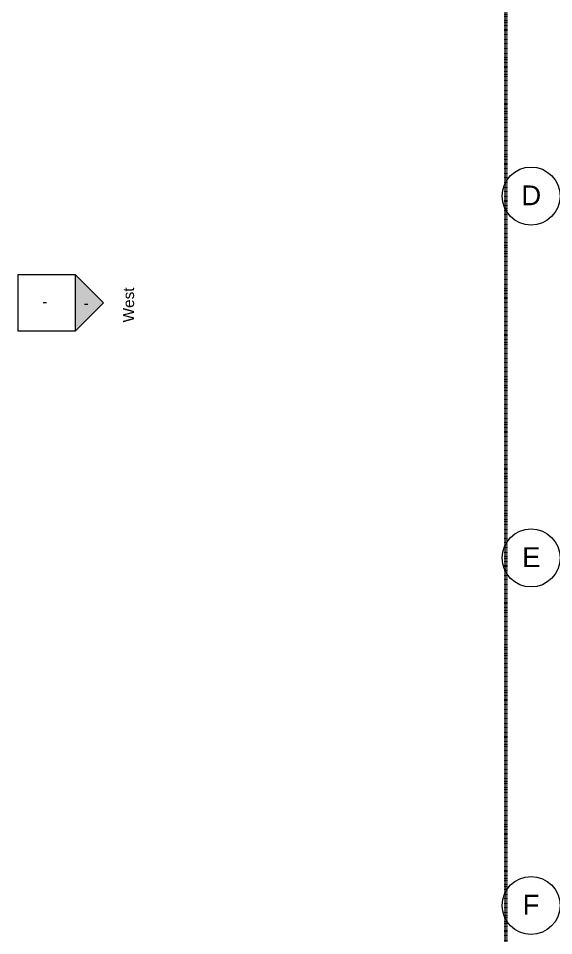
# Model space of a CAD drawing. Header units: millimetres. Extents: x -309577 to 26510, y -302335 to 26695.
# Drawn here: x -309577 to -297584, y -280659 to -260124 of the extents above; entities that cross this region are included whole.
import ezdxf

# ---------------------------------------------------------------- set-up
doc = ezdxf.new("R2010")
doc.units = ezdxf.units.MM
doc.linetypes.add('Achse', pattern=[10, 5, -2.5, 0, -2.5])
doc.layers.add('A-ANNO-SYMB', color=6, linetype='Continuous', lineweight=9)
doc.layers.add('S-GRID', color=1, linetype='Continuous', lineweight=9)

# ---------------------------------------------------------------- blocks, each defined once
blk = doc.blocks.new('Ansicht - Gefüllter Pfeil und Ansichtsname-212564-Ebene 1')
at = {"layer": 'A-ANNO-SYMB'}
for p, q in [((-6.35, -6.35), (-6.35, 6.35)), ((-6.35, 6.35), (6.35, 6.35)), ((6.35, 6.35), (6.35, -6.35)), ((6.35, -6.35), (-6.35, -6.35))]:
    blk.add_line(p, q, dxfattribs=at)
blk = doc.blocks.new('Ansicht - Gefüllter Pfeil und Ansichtsname-212290-Ebene 1')
at = {"layer": 'A-ANNO-SYMB'}
blk.add_hatch(color=256, dxfattribs=at).paths.add_polyline_path([(6.35, 0), (-6.35, 0), (0, 6.35)], flags=0)
for p, q in [((0, 6.35), (-6.35, 0)), ((6.35, 0), (0, 6.35)), ((-6.35, 0), (6.35, 0))]:
    blk.add_line(p, q, dxfattribs=at)
blk = doc.blocks.new('Raster - Rasterbeschriftung-194804-Ebene 1')
at = {"layer": 'S-GRID'}
blk.add_circle((0, 0), 6.5, dxfattribs=at)

msp = doc.modelspace()

# ---------------------------------------------------------------- linework, layer by layer
at = {"layer": 'A-ANNO-SYMB', "linetype": 'Achse', "lineweight": 50}
msp.add_line((-298654, -232148), (-298654, -300973), dxfattribs=at)

# ---------------------------------------------------------------- block references
at = {"layer": 'A-ANNO-SYMB', "xscale": 99.99999999999993, "yscale": 99.99999999999993, "zscale": 99.99999999999993}
for name, p, rotation in [('Ansicht - Gefüllter Pfeil und Ansichtsname-212564-Ebene 1', (-308942, -266494), 180), ('Ansicht - Gefüllter Pfeil und Ansichtsname-212290-Ebene 1', (-308307, -266494), 269.9999999999992)]:
    msp.add_blockref(name, p, dxfattribs=dict(at, rotation=rotation))
at = {"layer": 'S-GRID', "xscale": 99.99999999999993, "yscale": 99.99999999999993, "zscale": 99.99999999999993}
for p, rotation in [((-298089, -264103), 89.99999999999982), ((-298089, -272203), 89.99999999999982), ((-298089, -279983), 269.9999999999995)]:
    msp.add_blockref('Raster - Rasterbeschriftung-194804-Ebene 1', p, dxfattribs=dict(at, rotation=rotation))

# ---------------------------------------------------------------- texts
at = {"layer": 'A-ANNO-SYMB', "insert": (-307614, -266539), "char_height": 245.88, "width": 924, "attachment_point": 2, "rotation": 90, "line_spacing_factor": 0.938532}
msp.add_mtext('\\fArial|b0|i0|c0|p34|;\\PWest', dxfattribs=at)
at = {"layer": 'A-ANNO-SYMB', "char_height": 245.88, "width": 135, "attachment_point": 2, "line_spacing_factor": 0.938532}
for insert in [(-308984, -266336), (-308056, -266375)]:
    msp.add_mtext('\\fArial|b0|i0|c0|p34|;-', dxfattribs=dict(at, insert=insert))

# ---------------------------------------------------------------- next in the draw order: texts
at = {"layer": 'S-GRID', "char_height": 442.59, "attachment_point": 2, "line_spacing_factor": 0.938532, "bg_fill": 3, "box_fill_scale": 1.25, "bg_fill_color": 0, "bg_fill_transparency": 0}
for s, insert, width in [('\\fArial|b0|i0|c0|p34|;D', (-298086, -263865), 529.15), ('\\fArial|b0|i0|c0|p34|;E', (-298086, -271965), 491.35), ('\\fArial|b0|i0|c0|p34|;F', (-298091, -279745), 448.16)]:
    msp.add_mtext(s, dxfattribs=dict(at, insert=insert, width=width))

doc.saveas('drawing.dxf')
